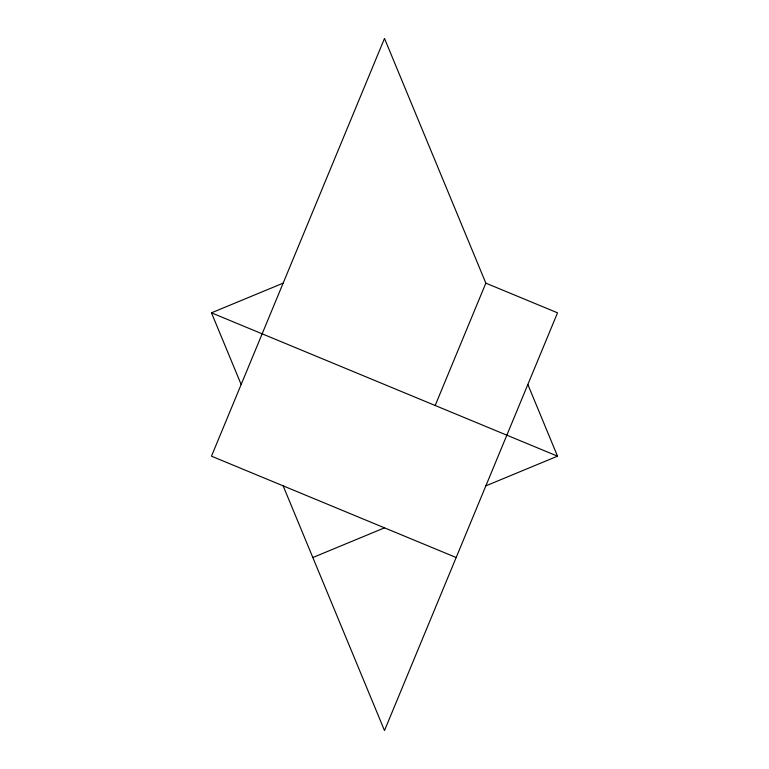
<?xml version="1.0" encoding="UTF-8"?>
<svg xmlns="http://www.w3.org/2000/svg" width="769" height="769" viewBox="0 0 769 769"><rect width="100%" height="100%" fill="white"/><g stroke="black" fill="none" stroke-linecap="round" stroke-linejoin="round"><path stroke-width="1.15" d="M435.177 405.494L485.854 283.146L384.5 38.45L211.475 456.171L456.171 557.525M241.158 384.5L211.475 312.829L283.146 283.146M312.829 557.525L384.5 527.842M485.854 485.854L557.525 456.171L527.842 384.5M485.854 283.146L557.525 312.829L384.5 730.55L283.146 485.854M211.475 312.829L557.525 456.171"/></g></svg>
